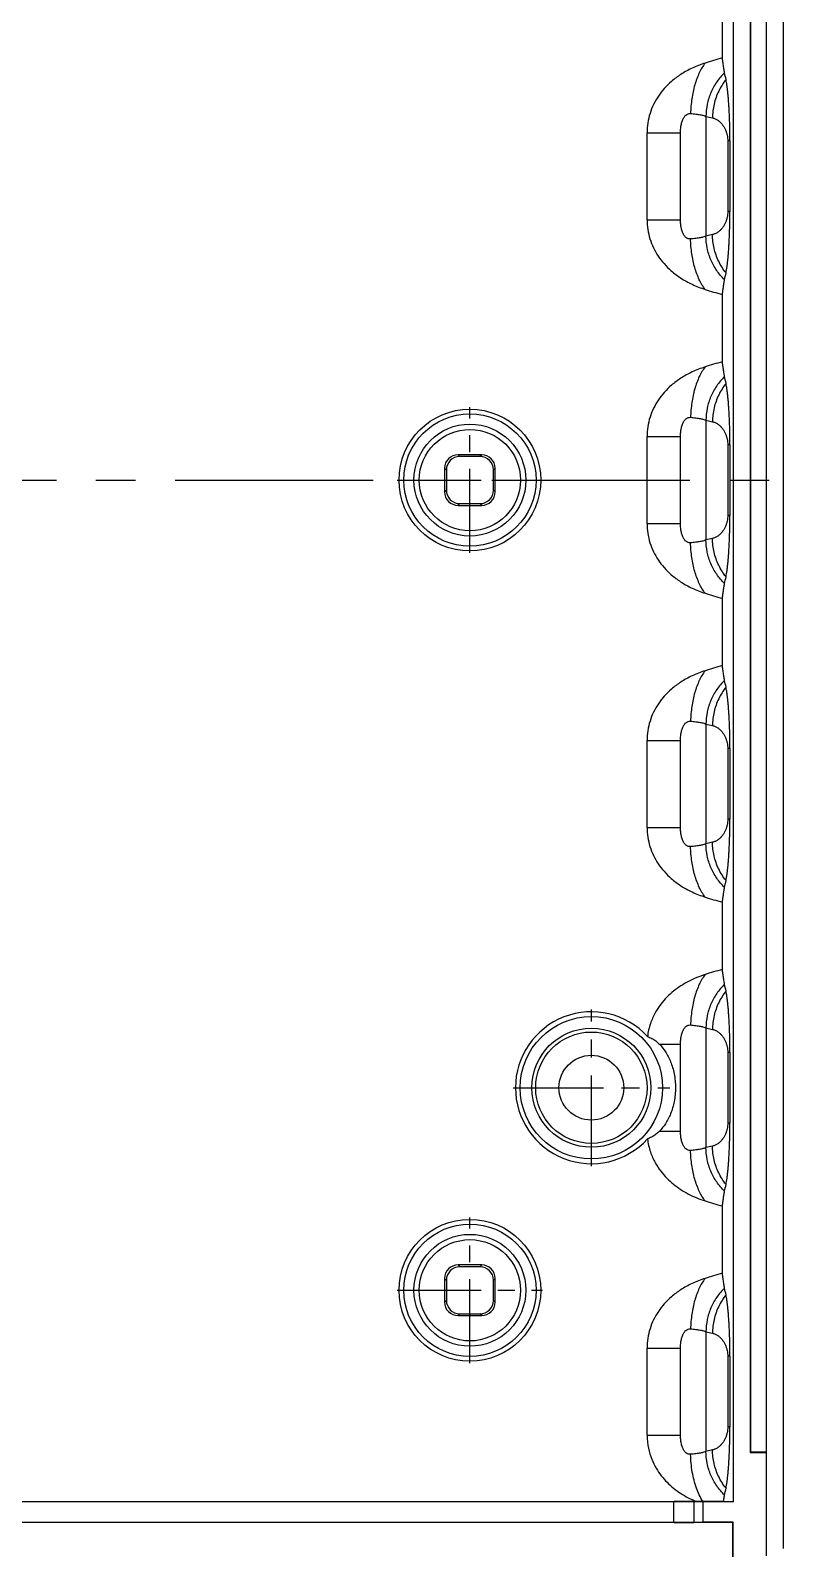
# Model space of a CAD drawing. Header units: millimetres. Extents: x 3537 to 3861, y 1181 to 1410.
# Drawn here: x 3823.9 to 3861.1, y 1252.9 to 1327.8 of the extents above; entities that cross this region are included whole.
import ezdxf

# ---------------------------------------------------------------- set-up
doc = ezdxf.new("R2010")
doc.units = ezdxf.units.MM
doc.linetypes.add('CENTER', pattern=[50.8, 31.75, -6.35, 6.35, -6.35])

# ---------------------------------------------------------------- blocks, each defined once
blk = doc.blocks.new('*u63')
at = {"color": 7, "linetype": 'Continuous'}
for p, q in [((37.646, -53.115), (37.65, 53.115)), ((38.5, -52.754), (38.5, 52.754)), ((36.023, -50.45), (36.023, 50.45)), ((36.85, 48), (36.85, -48)), ((36.859, 47.991), (36.859, -47.991)), ((37.637, 47.991), (37.637, -47.991)), ((35.472, 20.838), (35.472, 24.162)), ((34.659, 17.952), (34.659, 12.048)), ((34.659, 17.952), (34.98, 17.883)), ((31.751, 12.851), (31.751, 17.149)), ((31.751, 17.149), (33.403, 17.149)), ((33.403, 12.851), (33.403, 17.149)), ((35.738, 16.745), (35.738, 13.255)), ((35.847, 16.745), (35.738, 16.745)), ((35.847, 16.742), (35.847, 13.258)), ((31.751, 12.851), (33.403, 12.851)), ((35.847, 13.256), (35.738, 13.255)), ((34.98, 12.117), (34.659, 12.048)), ((35.472, 5.838), (35.472, 9.162)), ((34.659, 2.952), (34.659, -2.952)), ((34.659, 2.952), (34.98, 2.883)), ((31.751, -2.149), (31.751, 2.149)), ((31.751, 2.149), (33.403, 2.149)), ((33.403, -2.149), (33.403, 2.149)), ((35.738, 1.745), (35.738, -1.745)), ((35.847, 1.745), (35.738, 1.745)), ((35.847, 1.742), (35.847, -1.742)), ((22.414, 1.25), (22.502, 1.163)), ((23.586, 1.25), (22.414, 1.25)), ((23.498, 1.163), (22.502, 1.163)), ((23.586, 1.25), (23.498, 1.163)), ((21.75, 0.586), (21.75, -0.586)), ((21.75, 0.586), (21.837, 0.498)), ((21.837, 0.498), (21.837, -0.498)), ((24.25, 0.586), (24.163, 0.498)), ((24.163, -0.498), (24.163, 0.498)), ((24.25, -0.586), (24.25, 0.586)), ((21.75, -0.586), (21.837, -0.498)), ((24.25, -0.586), (24.163, -0.498)), ((22.414, -1.25), (22.502, -1.163)), ((22.414, -1.25), (23.586, -1.25)), ((22.502, -1.163), (23.498, -1.163)), ((23.586, -1.25), (23.498, -1.163)), ((31.751, -2.149), (33.403, -2.149)), ((35.847, -1.744), (35.738, -1.745)), ((34.98, -2.883), (34.659, -2.952)), ((35.472, -9.162), (35.472, -5.838)), ((34.659, -12.048), (34.659, -17.952)), ((34.659, -12.048), (34.98, -12.117)), ((31.751, -17.149), (31.751, -12.851)), ((31.751, -12.851), (33.403, -12.851)), ((33.403, -17.149), (33.403, -12.851)), ((35.738, -13.255), (35.738, -16.745)), ((35.847, -13.255), (35.738, -13.255)), ((35.847, -13.258), (35.847, -16.742)), ((31.751, -17.149), (33.403, -17.149)), ((35.847, -16.744), (35.738, -16.745)), ((34.98, -17.883), (34.659, -17.952)), ((35.472, -24.162), (35.472, -20.838)), ((34.659, -27.048), (34.659, -32.952)), ((34.659, -27.048), (34.98, -27.117)), ((32.362, -27.851), (33.403, -27.851)), ((33.403, -32.149), (33.403, -27.851)), ((35.738, -28.255), (35.738, -31.745)), ((35.847, -28.255), (35.738, -28.255)), ((35.847, -28.258), (35.847, -31.742)), ((32.362, -32.149), (33.403, -32.149)), ((35.847, -31.744), (35.738, -31.745)), ((34.98, -32.883), (34.659, -32.952)), ((35.472, -39.162), (35.472, -35.838)), ((22.414, -38.75), (22.502, -38.837)), ((23.586, -38.75), (22.414, -38.75)), ((23.498, -38.837), (22.502, -38.837)), ((23.586, -38.75), (23.498, -38.837)), ((21.75, -39.414), (21.75, -40.586)), ((21.75, -39.414), (21.837, -39.502)), ((21.837, -39.502), (21.837, -40.498)), ((24.25, -39.414), (24.163, -39.502)), ((24.163, -40.498), (24.163, -39.502)), ((24.25, -40.586), (24.25, -39.414)), ((21.75, -40.586), (21.837, -40.498)), ((22.414, -41.25), (22.502, -41.163)), ((22.502, -41.163), (23.498, -41.163)), ((23.586, -41.25), (23.498, -41.163)), ((24.25, -40.586), (24.163, -40.498)), ((22.414, -41.25), (23.586, -41.25)), ((34.659, -42.048), (34.659, -47.952)), ((34.659, -42.048), (34.98, -42.117)), ((31.751, -47.149), (31.751, -42.851)), ((31.751, -42.851), (33.403, -42.851)), ((33.403, -47.149), (33.403, -42.851)), ((35.738, -43.255), (35.738, -46.745)), ((35.847, -43.255), (35.738, -43.255)), ((35.847, -43.258), (35.847, -46.742)), ((31.751, -47.149), (33.403, -47.149)), ((35.847, -46.744), (35.738, -46.745)), ((34.98, -47.883), (34.659, -47.952)), ((36.859, -47.991), (36.85, -48)), ((36.85, -48), (37.646, -48)), ((37.637, -47.991), (36.859, -47.991)), ((37.646, -48), (37.637, -47.991)), ((-34.172, -50.423), (34.172, -50.423)), ((33.074, -51.467), (33.074, -50.425)), ((34.073, -51.465), (34.073, -50.428)), ((34.073, -50.428), (34.521, -50.45)), ((34.507, -50.423), (34.172, -50.423)), ((34.521, -51.45), (34.521, -50.45)), ((36.023, -50.45), (34.521, -50.45)), ((36.023, -50.45), (35.53, -50.425)), ((35.982, -51.468), (-35.982, -51.468)), ((34.521, -51.45), (34.073, -51.465)), ((36, -51.45), (34.521, -51.45)), ((36, -51.45), (35.982, -51.468)), ((35.982, -53.232), (35.982, -51.468)), ((36, -53.25), (36, -51.45))]:
    blk.add_line(p, q, dxfattribs=at)
at = {"color": 1, "linetype": 'CENTER', "ltscale": 0.130674}
for p, q in [((23, -3.594), (23, 3.594)), ((19.406, 0), (26.594, 0)), ((23, -43.594), (23, -36.406)), ((19.406, -40), (26.594, -40))]:
    blk.add_line(p, q, dxfattribs=at)
at = {"color": 1, "linetype": 'CENTER', "ltscale": 0.308}
blk.add_line((-38.5, 0), (38.5, 0), dxfattribs=at)
at = {"color": 1, "linetype": 'CENTER', "ltscale": 0.140674}
for p, q in [((29, -33.869), (29, -26.131)), ((25.131, -30), (32.869, -30))]:
    blk.add_line(p, q, dxfattribs=at)
at = {"color": 7, "linetype": 'Continuous'}
for centre, radius in [((23, 0), 3.5), ((23, 0), 3.267), ((23, 0), 2.762), ((23, 0), 2.5), ((29, -30), 3.517), ((29, -30), 2.94), ((29, -30), 2.75), ((29, -30), 1.6), ((23, -40), 3.5), ((23, -40), 3.267), ((23, -40), 2.762), ((23, -40), 2.5)]:
    blk.add_circle(centre, radius, dxfattribs=at)
for centre, radius, start, end in [((27.331, 18.124), 8.484, 11.2011, 13.55384), ((27.331, 11.876), 8.484, 346.44616, 348.7989), ((27.331, 3.124), 8.484, 11.2011, 13.55384), ((27.331, -3.124), 8.484, 346.44616, 348.7989), ((27.331, -11.876), 8.484, 11.2011, 13.55384), ((27.331, -18.124), 8.484, 346.44616, 348.7989), ((27.331, -26.876), 8.484, 11.2011, 13.55384), ((29, -30), 3.75, 42.30685, 317.69315), ((27.331, -33.124), 8.484, 346.44616, 348.7989), ((27.331, -41.876), 8.484, 11.2011, 13.55384), ((27.331, -48.124), 8.484, 346.44616, 348.7989), ((33.855, -557.193), 506.77, 89.81062, 89.92619)]:
    blk.add_arc(centre, radius, start, end, dxfattribs=at)
for centre, major_axis, ratio, start_param, end_param in [((22.415, 0.585), (0.47, -0.47), 0.999695, 2.356347, 3.926839), ((22.502, 0.498), (0.47, -0.47), 0.999695, 2.356347, 3.926839), ((23.498, 0.498), (-0.47, -0.47), 0.999695, 2.356347, 3.926839), ((23.585, 0.585), (0.47, 0.47), 0.999695, -0.785246, 0.785246), ((22.415, -0.585), (0.47, 0.47), 0.999695, -3.926839, -2.356347), ((22.502, -0.498), (0.47, 0.47), 0.999695, 2.356347, 3.926839), ((23.498, -0.498), (-0.47, 0.47), 0.999695, 2.356347, 3.926839), ((23.585, -0.585), (0.47, -0.47), 0.999695, -0.785246, 0.785246), ((22.415, -39.415), (0.47, -0.47), 0.999695, 2.356347, 3.926839), ((22.502, -39.502), (0.47, -0.47), 0.999695, 2.356347, 3.926839), ((23.498, -39.502), (-0.47, -0.47), 0.999695, 2.356347, 3.926839), ((23.585, -39.415), (0.47, 0.47), 0.999695, -0.785246, 0.785246), ((22.415, -40.585), (0.47, 0.47), 0.999695, -3.926839, -2.356347), ((22.502, -40.498), (0.47, 0.47), 0.999695, 2.356347, 3.926839), ((23.498, -40.498), (-0.47, 0.47), 0.999695, 2.356347, 3.926839), ((23.585, -40.585), (0.47, -0.47), 0.999695, -0.785246, 0.785246), ((33.074, -50.428), (1, 0), 0.002618, 0.05236, 1.570796), ((33.074, -51.465), (1, 0), 0.001745, -1.570796, -0.05236)]:
    blk.add_ellipse(centre, major_axis=major_axis, ratio=ratio, start_param=start_param, end_param=end_param, dxfattribs=at)
for points, start_tangent, end_tangent in [([(34.622, 20.587), (33.977, 20.336), (33.416, 20.025), (32.962, 19.685), (32.603, 19.331), (32.313, 18.958), (32.076, 18.549), (31.898, 18.1), (31.787, 17.627), (31.751, 17.149)], (-0.953597, -0.301087), (-0.00052, -1)), ([(34.622, 20.587), (34.334, 20.108), (34.11, 19.508), (33.964, 18.825), (33.903, 18.098)], (-0.60924, -0.792986), (-0.021605, -0.999767)), ([(35.472, 20.838), (35.032, 20.715), (34.622, 20.587)], (-0.969146, -0.246488), (-0.95354, -0.301266)), ([(35.579, 20.112), (35.562, 20.199), (35.546, 20.304), (35.531, 20.416), (35.516, 20.528), (35.502, 20.638), (35.487, 20.742), (35.472, 20.838)], (-0.23499, 0.971998), (-0.162053, 0.986782)), ([(35.579, 20.112), (35.194, 19.653), (34.905, 19.126), (34.724, 18.551), (34.659, 17.952)], (-0.715817, -0.698288), (-0.010979, -0.99994)), ([(35.654, 19.772), (35.291, 19.199), (35.062, 18.559), (34.98, 17.883)], (-0.625887, -0.779914), (-0.010979, -0.99994)), ([(35.847, 16.742), (35.845, 17.091), (35.839, 17.424), (35.831, 17.733), (35.82, 18.013), (35.808, 18.27), (35.794, 18.507), (35.779, 18.724), (35.763, 18.922), (35.745, 19.107), (35.726, 19.283), (35.705, 19.453), (35.681, 19.617), (35.654, 19.772)], (-0.000114, 1), (-0.194657, 0.980871)), ([(33.403, 17.149), (33.414, 17.366), (33.447, 17.572), (33.501, 17.755), (33.575, 17.906), (33.667, 18.018), (33.777, 18.083), (33.903, 18.098)], (0.000047, 1), (0.996616, -0.082197)), ([(33.903, 18.098), (34.167, 18.071), (34.386, 18.037), (34.552, 17.996), (34.659, 17.952)], (0.996569, -0.082761), (0.851284, -0.524705)), ([(34.98, 17.883), (35.119, 17.837), (35.246, 17.765), (35.358, 17.674), (35.456, 17.568), (35.54, 17.448), (35.61, 17.318), (35.666, 17.179), (35.707, 17.033), (35.731, 16.885), (35.738, 16.745)], (0.977841, -0.209349), (0.000109, -1)), ([(31.751, 12.851), (31.787, 12.375), (31.895, 11.907), (32.07, 11.465), (32.301, 11.06), (32.589, 10.685), (32.951, 10.325), (33.409, 9.98), (33.977, 9.664), (34.622, 9.413)], (0.000519, -1), (0.953596, -0.301088)), ([(33.903, 11.902), (33.777, 11.917), (33.667, 11.982), (33.575, 12.094), (33.501, 12.245), (33.447, 12.428), (33.414, 12.634), (33.403, 12.851)], (-0.996616, -0.082202), (-0.000047, 1)), ([(35.738, 13.255), (35.731, 13.115), (35.707, 12.966), (35.666, 12.82), (35.61, 12.682), (35.54, 12.551), (35.456, 12.432), (35.357, 12.325), (35.245, 12.234), (35.119, 12.163), (34.98, 12.117)], (-0.000111, -1), (-0.977841, -0.209349)), ([(35.654, 10.228), (35.68, 10.379), (35.704, 10.537), (35.724, 10.701), (35.743, 10.872), (35.76, 11.053), (35.777, 11.25), (35.792, 11.469), (35.807, 11.71), (35.819, 11.971), (35.83, 12.256), (35.839, 12.568), (35.845, 12.904), (35.847, 13.258)], (0.194657, 0.980871), (0.000112, 1)), ([(34.659, 12.048), (34.552, 12.004), (34.386, 11.963), (34.167, 11.929), (33.903, 11.902)], (-0.851283, -0.524707), (-0.996569, -0.082762)), ([(35.579, 9.888), (35.194, 10.347), (34.905, 10.874), (34.724, 11.449), (34.659, 12.048)], (-0.715817, 0.698288), (-0.010979, 0.99994)), ([(35.654, 10.228), (35.291, 10.801), (35.062, 11.441), (34.98, 12.117)], (-0.625887, 0.779914), (-0.010979, 0.99994)), ([(34.622, 9.413), (34.334, 9.892), (34.11, 10.492), (33.964, 11.175), (33.903, 11.902)], (-0.60923, 0.792993), (-0.021604, 0.999767)), ([(35.472, 9.162), (35.485, 9.242), (35.497, 9.328), (35.509, 9.419), (35.522, 9.513), (35.534, 9.608), (35.547, 9.706), (35.562, 9.802), (35.579, 9.888)], (0.162053, 0.986782), (0.234989, 0.971998)), ([(34.622, 9.413), (35.032, 9.285), (35.472, 9.162)], (0.95354, -0.301266), (0.969146, -0.246487)), ([(34.622, 5.587), (33.977, 5.336), (33.416, 5.025), (32.962, 4.685), (32.603, 4.331), (32.313, 3.958), (32.076, 3.549), (31.898, 3.1), (31.787, 2.627), (31.751, 2.149)], (-0.953597, -0.301087), (-0.00052, -1)), ([(34.622, 5.587), (34.334, 5.108), (34.11, 4.508), (33.964, 3.825), (33.903, 3.098)], (-0.60924, -0.792986), (-0.021605, -0.999767)), ([(35.472, 5.838), (35.032, 5.715), (34.622, 5.587)], (-0.969146, -0.246488), (-0.95354, -0.301266)), ([(35.579, 5.112), (35.562, 5.199), (35.546, 5.304), (35.531, 5.416), (35.516, 5.528), (35.502, 5.638), (35.487, 5.742), (35.472, 5.838)], (-0.23499, 0.971998), (-0.162053, 0.986782)), ([(35.579, 5.112), (35.194, 4.653), (34.905, 4.126), (34.724, 3.551), (34.659, 2.952)], (-0.715817, -0.698288), (-0.010979, -0.99994)), ([(35.654, 4.772), (35.291, 4.199), (35.062, 3.559), (34.98, 2.883)], (-0.625887, -0.779914), (-0.010979, -0.99994)), ([(35.847, 1.742), (35.845, 2.091), (35.839, 2.424), (35.831, 2.733), (35.82, 3.013), (35.808, 3.27), (35.794, 3.507), (35.779, 3.724), (35.763, 3.922), (35.745, 4.107), (35.726, 4.283), (35.705, 4.453), (35.681, 4.617), (35.654, 4.772)], (-0.000114, 1), (-0.194657, 0.980871)), ([(33.403, 2.149), (33.414, 2.366), (33.447, 2.572), (33.501, 2.755), (33.575, 2.906), (33.667, 3.018), (33.777, 3.083), (33.903, 3.098)], (0.000047, 1), (0.996616, -0.082197)), ([(33.903, 3.098), (34.167, 3.071), (34.386, 3.037), (34.552, 2.996), (34.659, 2.952)], (0.996569, -0.082761), (0.851284, -0.524705)), ([(34.98, 2.883), (35.119, 2.837), (35.246, 2.765), (35.358, 2.674), (35.456, 2.568), (35.54, 2.448), (35.61, 2.318), (35.666, 2.179), (35.707, 2.033), (35.731, 1.885), (35.738, 1.745)], (0.977841, -0.209349), (0.000109, -1)), ([(31.751, -2.149), (31.787, -2.625), (31.895, -3.093), (32.07, -3.535), (32.301, -3.94), (32.589, -4.315), (32.951, -4.675), (33.409, -5.02), (33.977, -5.336), (34.622, -5.587)], (0.000519, -1), (0.953596, -0.301088)), ([(33.903, -3.098), (33.777, -3.083), (33.667, -3.018), (33.575, -2.906), (33.501, -2.755), (33.447, -2.572), (33.414, -2.366), (33.403, -2.149)], (-0.996616, -0.082202), (-0.000047, 1)), ([(35.738, -1.745), (35.731, -1.885), (35.707, -2.034), (35.666, -2.18), (35.61, -2.318), (35.54, -2.449), (35.456, -2.568), (35.357, -2.675), (35.245, -2.766), (35.119, -2.837), (34.98, -2.883)], (-0.000111, -1), (-0.977841, -0.209349)), ([(35.654, -4.772), (35.68, -4.621), (35.704, -4.463), (35.724, -4.299), (35.743, -4.128), (35.76, -3.947), (35.777, -3.75), (35.792, -3.531), (35.807, -3.29), (35.819, -3.029), (35.83, -2.744), (35.839, -2.432), (35.845, -2.096), (35.847, -1.742)], (0.194657, 0.980871), (0.000112, 1)), ([(34.659, -2.952), (34.552, -2.996), (34.386, -3.037), (34.167, -3.071), (33.903, -3.098)], (-0.851283, -0.524707), (-0.996569, -0.082762)), ([(35.579, -5.112), (35.194, -4.653), (34.905, -4.126), (34.724, -3.551), (34.659, -2.952)], (-0.715817, 0.698288), (-0.010979, 0.99994)), ([(35.654, -4.772), (35.291, -4.199), (35.062, -3.559), (34.98, -2.883)], (-0.625887, 0.779914), (-0.010979, 0.99994)), ([(34.622, -5.587), (34.334, -5.108), (34.11, -4.508), (33.964, -3.825), (33.903, -3.098)], (-0.60923, 0.792993), (-0.021604, 0.999767)), ([(35.472, -5.838), (35.485, -5.758), (35.497, -5.672), (35.509, -5.581), (35.522, -5.487), (35.534, -5.392), (35.547, -5.294), (35.562, -5.198), (35.579, -5.112)], (0.162053, 0.986782), (0.234989, 0.971998)), ([(34.622, -5.587), (35.032, -5.715), (35.472, -5.838)], (0.95354, -0.301266), (0.969146, -0.246487)), ([(34.622, -9.413), (33.977, -9.664), (33.416, -9.975), (32.962, -10.315), (32.603, -10.669), (32.313, -11.042), (32.076, -11.451), (31.898, -11.9), (31.787, -12.373), (31.751, -12.851)], (-0.953597, -0.301087), (-0.00052, -1)), ([(34.622, -9.413), (34.334, -9.892), (34.11, -10.492), (33.964, -11.175), (33.903, -11.902)], (-0.60924, -0.792986), (-0.021605, -0.999767)), ([(35.472, -9.162), (35.032, -9.285), (34.622, -9.413)], (-0.969146, -0.246488), (-0.95354, -0.301266)), ([(35.579, -9.888), (35.562, -9.801), (35.546, -9.696), (35.531, -9.584), (35.516, -9.472), (35.502, -9.362), (35.487, -9.258), (35.472, -9.162)], (-0.23499, 0.971998), (-0.162053, 0.986782)), ([(35.579, -9.888), (35.194, -10.347), (34.905, -10.874), (34.724, -11.449), (34.659, -12.048)], (-0.715817, -0.698288), (-0.010979, -0.99994)), ([(35.654, -10.228), (35.291, -10.801), (35.062, -11.441), (34.98, -12.117)], (-0.625887, -0.779914), (-0.010979, -0.99994)), ([(35.847, -13.258), (35.845, -12.909), (35.839, -12.576), (35.831, -12.267), (35.82, -11.987), (35.808, -11.73), (35.794, -11.493), (35.779, -11.276), (35.763, -11.078), (35.745, -10.893), (35.726, -10.717), (35.705, -10.547), (35.681, -10.383), (35.654, -10.228)], (-0.000114, 1), (-0.194657, 0.980871)), ([(33.403, -12.851), (33.414, -12.634), (33.447, -12.428), (33.501, -12.245), (33.575, -12.094), (33.667, -11.982), (33.777, -11.917), (33.903, -11.902)], (0.000047, 1), (0.996616, -0.082197)), ([(33.903, -11.902), (34.167, -11.929), (34.386, -11.963), (34.552, -12.004), (34.659, -12.048)], (0.996569, -0.082761), (0.851284, -0.524705)), ([(34.98, -12.117), (35.119, -12.163), (35.246, -12.235), (35.358, -12.326), (35.456, -12.432), (35.54, -12.552), (35.61, -12.682), (35.666, -12.821), (35.707, -12.967), (35.731, -13.115), (35.738, -13.255)], (0.977841, -0.209349), (0.000109, -1)), ([(31.751, -17.149), (31.787, -17.625), (31.895, -18.093), (32.07, -18.535), (32.301, -18.94), (32.589, -19.315), (32.951, -19.675), (33.409, -20.02), (33.977, -20.336), (34.622, -20.587)], (0.000519, -1), (0.953596, -0.301088)), ([(33.903, -18.098), (33.777, -18.083), (33.667, -18.018), (33.575, -17.906), (33.501, -17.755), (33.447, -17.572), (33.414, -17.366), (33.403, -17.149)], (-0.996616, -0.082202), (-0.000047, 1)), ([(35.738, -16.745), (35.731, -16.885), (35.707, -17.034), (35.666, -17.18), (35.61, -17.318), (35.54, -17.449), (35.456, -17.568), (35.357, -17.675), (35.245, -17.766), (35.119, -17.837), (34.98, -17.883)], (-0.000111, -1), (-0.977841, -0.209349)), ([(35.654, -19.772), (35.68, -19.621), (35.704, -19.463), (35.724, -19.299), (35.743, -19.128), (35.76, -18.947), (35.777, -18.75), (35.792, -18.531), (35.807, -18.29), (35.819, -18.029), (35.83, -17.744), (35.839, -17.432), (35.845, -17.096), (35.847, -16.742)], (0.194657, 0.980871), (0.000112, 1)), ([(34.659, -17.952), (34.552, -17.996), (34.386, -18.037), (34.167, -18.071), (33.903, -18.098)], (-0.851283, -0.524707), (-0.996569, -0.082762)), ([(35.579, -20.112), (35.194, -19.653), (34.905, -19.126), (34.724, -18.551), (34.659, -17.952)], (-0.715817, 0.698288), (-0.010979, 0.99994)), ([(35.654, -19.772), (35.291, -19.199), (35.062, -18.559), (34.98, -17.883)], (-0.625887, 0.779914), (-0.010979, 0.99994)), ([(34.622, -20.587), (34.334, -20.108), (34.11, -19.508), (33.964, -18.825), (33.903, -18.098)], (-0.60923, 0.792993), (-0.021604, 0.999767)), ([(35.472, -20.838), (35.485, -20.758), (35.497, -20.672), (35.509, -20.581), (35.522, -20.487), (35.534, -20.392), (35.547, -20.294), (35.562, -20.198), (35.579, -20.112)], (0.162053, 0.986782), (0.234989, 0.971998)), ([(34.622, -20.587), (35.032, -20.715), (35.472, -20.838)], (0.95354, -0.301266), (0.969146, -0.246487)), ([(34.622, -24.413), (34.206, -24.563), (33.803, -24.75), (33.418, -24.974), (33.06, -25.234), (32.732, -25.531), (32.429, -25.88), (32.154, -26.303), (31.921, -26.827), (31.773, -27.476)], (-0.953597, -0.301087), (-0.118518, -0.992952)), ([(34.622, -24.413), (34.334, -24.892), (34.11, -25.492), (33.964, -26.175), (33.903, -26.902)], (-0.60924, -0.792986), (-0.021605, -0.999767)), ([(35.472, -24.162), (35.032, -24.285), (34.622, -24.413)], (-0.969146, -0.246488), (-0.95354, -0.301266)), ([(35.579, -24.888), (35.562, -24.801), (35.546, -24.696), (35.531, -24.584), (35.516, -24.472), (35.502, -24.362), (35.487, -24.258), (35.472, -24.162)], (-0.23499, 0.971998), (-0.162053, 0.986782)), ([(35.579, -24.888), (35.194, -25.347), (34.905, -25.874), (34.724, -26.449), (34.659, -27.048)], (-0.715817, -0.698288), (-0.010979, -0.99994)), ([(35.654, -25.228), (35.291, -25.801), (35.062, -26.441), (34.98, -27.117)], (-0.625887, -0.779914), (-0.010979, -0.99994)), ([(35.847, -28.258), (35.845, -27.909), (35.839, -27.576), (35.831, -27.267), (35.82, -26.987), (35.808, -26.73), (35.794, -26.493), (35.779, -26.276), (35.763, -26.078), (35.745, -25.893), (35.726, -25.717), (35.705, -25.547), (35.681, -25.383), (35.654, -25.228)], (-0.000114, 1), (-0.194657, 0.980871)), ([(33.403, -27.851), (33.414, -27.634), (33.447, -27.428), (33.501, -27.245), (33.575, -27.094), (33.667, -26.982), (33.777, -26.917), (33.903, -26.902)], (0.000047, 1), (0.996616, -0.082197)), ([(33.903, -26.902), (34.167, -26.929), (34.386, -26.963), (34.552, -27.004), (34.659, -27.048)], (0.996569, -0.082761), (0.851284, -0.524705)), ([(31.773, -27.476), (31.983, -27.564), (32.182, -27.692), (32.362, -27.851)], (0.954693, -0.297591), (0.702262, -0.711919)), ([(34.98, -27.117), (35.119, -27.163), (35.246, -27.235), (35.358, -27.326), (35.456, -27.432), (35.54, -27.552), (35.61, -27.682), (35.666, -27.821), (35.707, -27.967), (35.731, -28.115), (35.738, -28.255)], (0.977841, -0.209349), (0.000109, -1)), ([(32.362, -27.851), (32.661, -28.226), (32.912, -28.713), (33.088, -29.308), (33.156, -30)], (0.70216, -0.712019), (0, -1)), ([(33.156, -30), (33.089, -30.689), (32.914, -31.282), (32.661, -31.774), (32.362, -32.149)], (0, -1), (-0.70216, -0.712019)), ([(32.362, -32.149), (32.176, -32.312), (31.978, -32.438), (31.773, -32.524)], (-0.702261, -0.711919), (-0.954693, -0.297591)), ([(33.903, -33.098), (33.777, -33.083), (33.667, -33.018), (33.575, -32.906), (33.501, -32.755), (33.447, -32.572), (33.414, -32.366), (33.403, -32.149)], (-0.996616, -0.082202), (-0.000047, 1)), ([(35.738, -31.745), (35.731, -31.885), (35.707, -32.034), (35.666, -32.18), (35.61, -32.318), (35.54, -32.449), (35.456, -32.568), (35.357, -32.675), (35.245, -32.766), (35.119, -32.837), (34.98, -32.883)], (-0.000111, -1), (-0.977841, -0.209349)), ([(35.654, -34.772), (35.68, -34.621), (35.704, -34.463), (35.724, -34.299), (35.743, -34.128), (35.76, -33.947), (35.777, -33.75), (35.792, -33.531), (35.807, -33.29), (35.819, -33.029), (35.83, -32.744), (35.839, -32.432), (35.845, -32.096), (35.847, -31.742)], (0.194657, 0.980871), (0.000112, 1)), ([(31.773, -32.524), (31.921, -33.171), (32.152, -33.695), (32.427, -34.117), (32.73, -34.467), (33.057, -34.764), (33.416, -35.025), (33.801, -35.249), (34.206, -35.437), (34.622, -35.587)], (0.118518, -0.992952), (0.953596, -0.301088)), ([(34.659, -32.952), (34.552, -32.996), (34.386, -33.037), (34.167, -33.071), (33.903, -33.098)], (-0.851283, -0.524707), (-0.996569, -0.082762)), ([(35.579, -35.112), (35.194, -34.653), (34.905, -34.126), (34.724, -33.551), (34.659, -32.952)], (-0.715817, 0.698288), (-0.010979, 0.99994)), ([(35.654, -34.772), (35.291, -34.199), (35.062, -33.559), (34.98, -32.883)], (-0.625887, 0.779914), (-0.010979, 0.99994)), ([(34.622, -35.587), (34.334, -35.108), (34.11, -34.508), (33.964, -33.825), (33.903, -33.098)], (-0.60923, 0.792993), (-0.021604, 0.999767)), ([(35.472, -35.838), (35.485, -35.758), (35.497, -35.672), (35.509, -35.581), (35.522, -35.487), (35.534, -35.392), (35.547, -35.294), (35.562, -35.198), (35.579, -35.112)], (0.162053, 0.986782), (0.234989, 0.971998)), ([(34.622, -35.587), (35.032, -35.715), (35.472, -35.838)], (0.95354, -0.301266), (0.969146, -0.246487)), ([(34.622, -39.413), (33.977, -39.664), (33.416, -39.975), (32.962, -40.315), (32.603, -40.669), (32.313, -41.042), (32.076, -41.451), (31.898, -41.9), (31.787, -42.373), (31.751, -42.851)], (-0.953597, -0.301087), (-0.00052, -1)), ([(34.622, -39.413), (34.334, -39.892), (34.11, -40.492), (33.964, -41.175), (33.903, -41.902)], (-0.60924, -0.792986), (-0.021605, -0.999767)), ([(35.472, -39.162), (35.032, -39.285), (34.622, -39.413)], (-0.969146, -0.246488), (-0.95354, -0.301266)), ([(35.579, -39.888), (35.562, -39.801), (35.546, -39.696), (35.531, -39.584), (35.516, -39.472), (35.502, -39.362), (35.487, -39.258), (35.472, -39.162)], (-0.23499, 0.971998), (-0.162053, 0.986782)), ([(35.579, -39.888), (35.194, -40.347), (34.905, -40.874), (34.724, -41.449), (34.659, -42.048)], (-0.715817, -0.698288), (-0.010979, -0.99994)), ([(35.654, -40.228), (35.291, -40.801), (35.062, -41.441), (34.98, -42.117)], (-0.625887, -0.779914), (-0.010979, -0.99994)), ([(35.847, -43.258), (35.845, -42.909), (35.839, -42.576), (35.831, -42.267), (35.82, -41.987), (35.808, -41.73), (35.794, -41.493), (35.779, -41.276), (35.763, -41.078), (35.745, -40.893), (35.726, -40.717), (35.705, -40.547), (35.681, -40.383), (35.654, -40.228)], (-0.000114, 1), (-0.194657, 0.980871)), ([(33.403, -42.851), (33.414, -42.634), (33.447, -42.428), (33.501, -42.245), (33.575, -42.094), (33.667, -41.982), (33.777, -41.917), (33.903, -41.902)], (0.000047, 1), (0.996616, -0.082197)), ([(33.903, -41.902), (34.167, -41.929), (34.386, -41.963), (34.552, -42.004), (34.659, -42.048)], (0.996569, -0.082761), (0.851284, -0.524705)), ([(34.98, -42.117), (35.119, -42.163), (35.246, -42.235), (35.358, -42.326), (35.456, -42.432), (35.54, -42.552), (35.61, -42.682), (35.666, -42.821), (35.707, -42.967), (35.731, -43.115), (35.738, -43.255)], (0.977841, -0.209349), (0.000109, -1)), ([(31.751, -47.149), (31.819, -47.799), (31.983, -48.338), (32.201, -48.781), (32.456, -49.155), (32.741, -49.478), (33.06, -49.766), (33.41, -50.021), (33.783, -50.24), (34.172, -50.423)], (0.000519, -1), (0.922328, -0.386408)), ([(33.903, -48.098), (33.777, -48.083), (33.667, -48.018), (33.575, -47.906), (33.501, -47.755), (33.447, -47.572), (33.414, -47.366), (33.403, -47.149)], (-0.996616, -0.082202), (-0.000047, 1)), ([(35.738, -46.745), (35.731, -46.885), (35.707, -47.034), (35.666, -47.18), (35.61, -47.318), (35.54, -47.449), (35.456, -47.568), (35.357, -47.675), (35.245, -47.766), (35.119, -47.837), (34.98, -47.883)], (-0.000111, -1), (-0.977841, -0.209349)), ([(35.654, -49.772), (35.68, -49.621), (35.704, -49.463), (35.724, -49.299), (35.743, -49.128), (35.76, -48.947), (35.777, -48.75), (35.792, -48.531), (35.807, -48.29), (35.819, -48.029), (35.83, -47.744), (35.839, -47.432), (35.845, -47.096), (35.847, -46.742)], (0.194657, 0.980871), (0.000112, 1)), ([(34.659, -47.952), (34.552, -47.996), (34.386, -48.037), (34.167, -48.071), (33.903, -48.098)], (-0.851283, -0.524707), (-0.996569, -0.082762)), ([(35.579, -50.112), (35.194, -49.653), (34.905, -49.126), (34.724, -48.551), (34.659, -47.952)], (-0.715817, 0.698288), (-0.010979, 0.99994)), ([(35.654, -49.772), (35.291, -49.199), (35.062, -48.559), (34.98, -47.883)], (-0.625887, 0.779914), (-0.010979, 0.99994)), ([(34.507, -50.423), (34.195, -49.77), (33.987, -48.972), (33.903, -48.098)], (-0.537477, 0.843278), (-0.021604, 0.999767)), ([(35.53, -50.425), (35.547, -50.297), (35.563, -50.191), (35.579, -50.112)], (0.129575, 0.99157), (0.234989, 0.971998))]:
    blk.add_spline(points, degree=3, dxfattribs=dict(at, start_tangent=start_tangent, end_tangent=end_tangent))

msp = doc.modelspace()

# ---------------------------------------------------------------- block references
msp.add_blockref('*u63', (3822.572, 1305.617))

doc.saveas('drawing.dxf')
